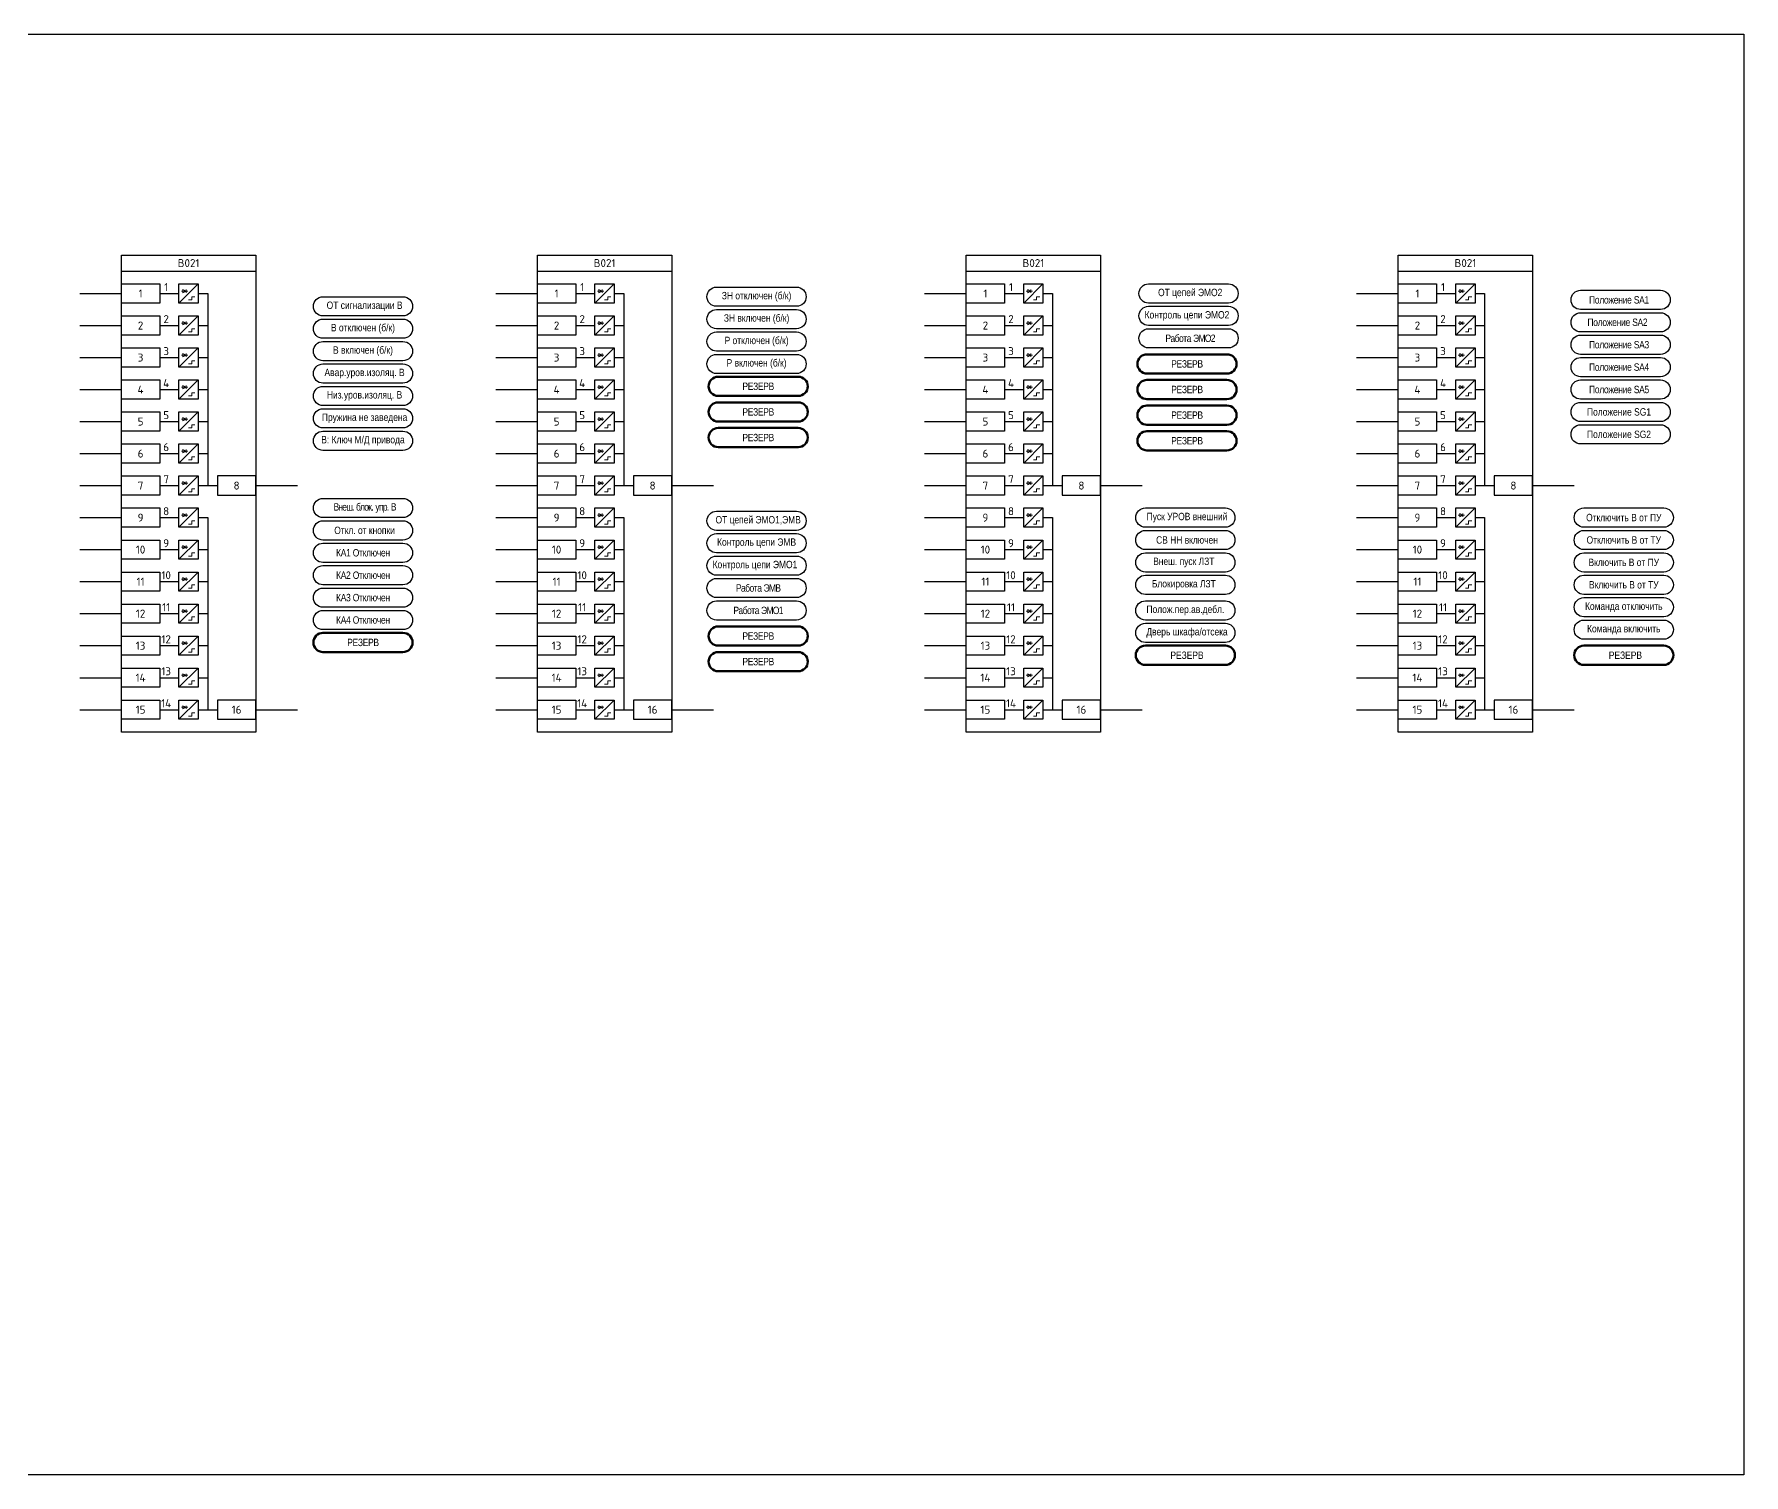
# Model space of a CAD drawing. Header units: millimetres. Extents: x 1413 to 4909, y -558 to 1412.
# Drawn here: x 3287 to 3821, y 961 to 1411 of the extents above; entities that cross this region are included whole.
import ezdxf
from ezdxf.enums import TextEntityAlignment as Align

# ---------------------------------------------------------------- set-up
doc = ezdxf.new("R2010")
doc.units = ezdxf.units.MM
doc.layers.add('_ОРЗ_0.3', color=7, linetype='Continuous', lineweight=30)
doc.layers.add('TEXT', color=7, linetype='Continuous', lineweight=25)
doc.layers.add('Основная', color=7, linetype='Continuous')
doc.styles.add('2.5_Gost_RD', font='ARIALN.TTF', dxfattribs={"height": 2.5})
doc.styles.add('2.5_ISOCPEUR', font='isocpeur.ttf', dxfattribs={"width": 0.9, "height": 2.5})
doc.styles.add('2.5_ISOCPEUR_1', font='isocpeur.ttf', dxfattribs={"height": 2.5})

# ---------------------------------------------------------------- blocks, each defined once
blk = doc.blocks.new('*U42')
at = {"layer": 'Основная', "color": 0}
for p, q in [((0, 0), (2, 0)), ((2, 0), (40, 0)), ((40, 0), (42, 0))]:
    blk.add_line(p, q, dxfattribs=at)
blk = doc.blocks.new('*U74')
at = {"lineweight": 13, "ltscale": 0.25}
blk.add_line((20.25, 1.25), (20.25, 0.25), dxfattribs=at)
for points in [[(0, 3), (12, 3), (12, -3), (0, -3)], [(18, 3), (24, 3), (24, -3), (18, -3)]]:
    blk.add_lwpolyline(points, close=True)
blk.add_lwpolyline([(20.25, 0.75), (19.25, 1.25), (19.25, 0.25), (20.25, 0.75)], dxfattribs=at)
at = {"lineweight": 13, "flags": 128}
for points in [[(19.5, 1.5, 0, 0, 0), (19.5, 2, 0.25, 0, 0), (19.5, 2.5, 0, 0, 0)], [(20, 1.5, 0, 0, 0), (20, 2, 0.25, 0, 0), (20, 2.5, 0, 0, 0)]]:
    blk.add_lwpolyline(points, format="xyseb", dxfattribs=at)
at = {"layer": 'Основная', "color": 0}
blk.add_line((12, 0), (18, 0), dxfattribs=at)
at = {"layer": 'Основная', "ltscale": 0.25}
blk.add_line((24, 3), (18, -3), dxfattribs=at)
at = {"layer": 'Основная', "color": 0, "lineweight": 13}
blk.add_line((18.75, 0.75), (20.75, 0.75), dxfattribs=at)
for p, q in [((21, -2), (22, -2)), ((22, -1), (23, -1)), ((22, -2), (22, -1))]:
    blk.add_line(p, q, dxfattribs=at).dxf.unprotected_set("ltscale", 0)
at = {"layer": 'Основная', "style": '2.5_ISOCPEUR'}
for tag, p in [('ОУ', (3, 6)), ('В', (6, 0)), ('K', (14, 2))]:
    blk.add_attdef(tag, text='', height=2.5, dxfattribs=at).set_placement(p, align=Align.MIDDLE_CENTER)
blk = doc.blocks.new('*U64')
blk.add_lwpolyline([(0, 3), (-12, 3), (-12, -3), (0, -3)], close=True)
at = {"layer": 'Основная', "style": '2.5_ISOCPEUR'}
for tag, p in [('ОУ', (-7, 10)), ('В', (-6, 0))]:
    blk.add_attdef(tag, text='', height=2.5, dxfattribs=at).set_placement(p, align=Align.MIDDLE_CENTER)

msp = doc.modelspace()

# ---------------------------------------------------------------- linework, layer by layer
at = {"ltscale": 100}
for p, q in [((3341, 1330), (3341, 1270)), ((3471, 1330), (3471, 1270)), ((3605, 1330), (3605, 1270)), ((3740, 1330), (3740, 1270)), ((3341, 1260), (3341, 1200)), ((3471, 1260), (3471, 1200)), ((3605, 1260), (3605, 1200)), ((3740, 1260), (3740, 1200))]:
    msp.add_line(p, q, dxfattribs=at)
at = {"color": 2, "ltscale": 100}
msp.add_lwpolyline([(2745, 1411), (3821, 1411), (3821, 961), (2745, 961)], close=True, dxfattribs=at)
at = {"color": 6, "ltscale": 100}
for points in [[(3500, 1326, -1), (3500, 1332), (3525, 1332, -1), (3525, 1326)], [(3377, 1323, -1), (3377, 1329), (3402, 1329, -1), (3402, 1323)], [(3500, 1319, -1), (3500, 1325), (3525, 1325, -1), (3525, 1319)], [(3377, 1316, -1), (3377, 1322), (3402, 1322, -1), (3402, 1316)], [(3377, 1309, -1), (3377, 1315), (3402, 1315, -1), (3402, 1309)], [(3500, 1312, -1), (3500, 1318), (3525, 1318, -1), (3525, 1312)], [(3500, 1305, -1), (3500, 1311), (3525, 1311, -1), (3525, 1305)], [(3377, 1302, -1), (3377, 1308), (3402, 1308, -1), (3402, 1302)], [(3377, 1295, -1), (3377, 1301), (3402, 1301, -1), (3402, 1295)], [(3377, 1288, -1), (3377, 1294), (3402, 1294, -1), (3402, 1288)], [(3377, 1281, -1), (3377, 1287), (3402, 1287, -1), (3402, 1281)], [(3377, 1260, -1), (3377, 1266), (3402, 1266, -1), (3402, 1260)], [(3377, 1253, -1), (3377, 1259), (3402, 1259, -1), (3402, 1253)], [(3377, 1246, -1), (3377, 1252), (3402, 1252, -1), (3402, 1246)], [(3377, 1239, -1), (3377, 1245), (3402, 1245, -1), (3402, 1239)], [(3377, 1232, -1), (3377, 1238), (3402, 1238, -1), (3402, 1232)], [(3377, 1225, -1), (3377, 1231), (3402, 1231, -1), (3402, 1225)]]:
    msp.add_lwpolyline(points, format="xyb", close=True, dxfattribs=at)
at = {"color": 85, "ltscale": 100, "true_color": 0x58ba48}
for points in [[(3635, 1327, -1), (3635, 1333), (3660, 1333, -1), (3660, 1327)], [(3635, 1320, -1), (3635, 1326), (3660, 1326, -1), (3660, 1320)], [(3635, 1313, -1), (3635, 1319), (3660, 1319, -1), (3660, 1313)]]:
    msp.add_lwpolyline(points, format="xyb", close=True, dxfattribs=at)
at = {"ltscale": 100}
for points in [[(3770, 1325, -1), (3770, 1331), (3795, 1331, -1), (3795, 1325)], [(3770, 1318, -1), (3770, 1324), (3795, 1324, -1), (3795, 1318)], [(3770, 1311, -1), (3770, 1317), (3795, 1317, -1), (3795, 1311)], [(3770, 1304, -1), (3770, 1310), (3795, 1310, -1), (3795, 1304)], [(3770, 1297, -1), (3770, 1303), (3795, 1303, -1), (3795, 1297)], [(3770, 1290, -1), (3770, 1296), (3795, 1296, -1), (3795, 1290)], [(3770, 1283, -1), (3770, 1289), (3795, 1289, -1), (3795, 1283)], [(3634, 1257, -1), (3634, 1263), (3659, 1263, -1), (3659, 1257)], [(3771, 1257, -1), (3771, 1263), (3796, 1263, -1), (3796, 1257)], [(3634, 1250, -1), (3634, 1256), (3659, 1256, -1), (3659, 1250)], [(3771, 1250, -1), (3771, 1256), (3796, 1256, -1), (3796, 1250)], [(3634, 1243, -1), (3634, 1249), (3659, 1249, -1), (3659, 1243)], [(3771, 1243, -1), (3771, 1249), (3796, 1249, -1), (3796, 1243)], [(3634, 1236, -1), (3634, 1242), (3659, 1242, -1), (3659, 1236)], [(3771, 1236, -1), (3771, 1242), (3796, 1242, -1), (3796, 1236)], [(3771, 1229, -1), (3771, 1235), (3796, 1235, -1), (3796, 1229)], [(3634, 1228, -1), (3634, 1234), (3659, 1234, -1), (3659, 1228)], [(3634, 1221, -1), (3634, 1227), (3659, 1227, -1), (3659, 1221)], [(3771, 1222, -1), (3771, 1228), (3796, 1228, -1), (3796, 1222)]]:
    msp.add_lwpolyline(points, format="xyb", close=True, dxfattribs=at)
for points in [[(3301, 1330), (3314, 1330)], [(3338, 1330), (3341, 1330)], [(3431, 1330), (3444, 1330)], [(3468, 1330), (3471, 1330)], [(3565, 1330), (3578, 1330)], [(3602, 1330), (3605, 1330)], [(3700, 1330), (3713, 1330)], [(3737, 1330), (3740, 1330)], [(3301, 1320), (3314, 1320)], [(3338, 1320), (3341, 1320)], [(3431, 1320), (3444, 1320)], [(3468, 1320), (3471, 1320)], [(3565, 1320), (3578, 1320)], [(3602, 1320), (3605, 1320)], [(3700, 1320), (3713, 1320)], [(3737, 1320), (3740, 1320)], [(3301, 1310), (3314, 1310)], [(3338, 1310), (3341, 1310)], [(3431, 1310), (3444, 1310)], [(3468, 1310), (3471, 1310)], [(3565, 1310), (3578, 1310)], [(3602, 1310), (3605, 1310)], [(3700, 1310), (3713, 1310)], [(3737, 1310), (3740, 1310)], [(3301, 1300), (3314, 1300)], [(3338, 1300), (3341, 1300)], [(3431, 1300), (3444, 1300)], [(3468, 1300), (3471, 1300)], [(3565, 1300), (3578, 1300)], [(3602, 1300), (3605, 1300)], [(3700, 1300), (3713, 1300)], [(3737, 1300), (3740, 1300)], [(3301, 1290), (3314, 1290)], [(3338, 1290), (3341, 1290)], [(3431, 1290), (3444, 1290)], [(3468, 1290), (3471, 1290)], [(3565, 1290), (3578, 1290)], [(3602, 1290), (3605, 1290)], [(3700, 1290), (3713, 1290)], [(3737, 1290), (3740, 1290)], [(3301, 1280), (3314, 1280)], [(3338, 1280), (3341, 1280)], [(3431, 1280), (3444, 1280)], [(3468, 1280), (3471, 1280)], [(3565, 1280), (3578, 1280)], [(3602, 1280), (3605, 1280)], [(3700, 1280), (3713, 1280)], [(3737, 1280), (3740, 1280)], [(3301, 1270), (3314, 1270)], [(3338, 1270), (3344, 1270)], [(3356, 1270), (3369, 1270)], [(3431, 1270), (3444, 1270)], [(3468, 1270), (3474, 1270)], [(3486, 1270), (3499, 1270)], [(3565, 1270), (3578, 1270)], [(3602, 1270), (3608, 1270)], [(3620, 1270), (3633, 1270)], [(3700, 1270), (3713, 1270)], [(3737, 1270), (3743, 1270)], [(3755, 1270), (3768, 1270)], [(3301, 1260), (3314, 1260)], [(3338, 1260), (3341, 1260)], [(3431, 1260), (3444, 1260)], [(3468, 1260), (3471, 1260)], [(3565, 1260), (3578, 1260)], [(3602, 1260), (3605, 1260)], [(3700, 1260), (3713, 1260)], [(3737, 1260), (3740, 1260)], [(3301, 1250), (3314, 1250)], [(3338, 1250), (3341, 1250)], [(3431, 1250), (3444, 1250)], [(3468, 1250), (3471, 1250)], [(3565, 1250), (3578, 1250)], [(3602, 1250), (3605, 1250)], [(3700, 1250), (3713, 1250)], [(3737, 1250), (3740, 1250)], [(3301, 1240), (3314, 1240)], [(3338, 1240), (3341, 1240)], [(3431, 1240), (3444, 1240)], [(3468, 1240), (3471, 1240)], [(3565, 1240), (3578, 1240)], [(3602, 1240), (3605, 1240)], [(3700, 1240), (3713, 1240)], [(3737, 1240), (3740, 1240)], [(3301, 1230), (3314, 1230)], [(3338, 1230), (3341, 1230)], [(3431, 1230), (3444, 1230)], [(3468, 1230), (3471, 1230)], [(3565, 1230), (3578, 1230)], [(3602, 1230), (3605, 1230)], [(3700, 1230), (3713, 1230)], [(3737, 1230), (3740, 1230)], [(3301, 1220), (3314, 1220)], [(3338, 1220), (3341, 1220)], [(3431, 1220), (3444, 1220)], [(3468, 1220), (3471, 1220)], [(3565, 1220), (3578, 1220)], [(3602, 1220), (3605, 1220)], [(3700, 1220), (3713, 1220)], [(3737, 1220), (3740, 1220)], [(3301, 1210), (3314, 1210)], [(3338, 1210), (3341, 1210)], [(3431, 1210), (3444, 1210)], [(3468, 1210), (3471, 1210)], [(3565, 1210), (3578, 1210)], [(3602, 1210), (3605, 1210)], [(3700, 1210), (3713, 1210)], [(3737, 1210), (3740, 1210)], [(3301, 1200), (3314, 1200)], [(3338, 1200), (3341, 1200)], [(3338, 1200), (3344, 1200)], [(3356, 1200), (3369, 1200)], [(3431, 1200), (3444, 1200)], [(3468, 1200), (3471, 1200)], [(3468, 1200), (3474, 1200)], [(3486, 1200), (3499, 1200)], [(3565, 1200), (3578, 1200)], [(3602, 1200), (3605, 1200)], [(3602, 1200), (3608, 1200)], [(3620, 1200), (3633, 1200)], [(3700, 1200), (3713, 1200)], [(3737, 1200), (3740, 1200)], [(3737, 1200), (3743, 1200)], [(3755, 1200), (3768, 1200)]]:
    msp.add_lwpolyline(points, dxfattribs=at)
at = {"color": 85, "lineweight": 50, "ltscale": 100, "true_color": 0x58ba48}
for points in [[(3634.5, 1305, -1), (3634.5, 1311), (3659.5, 1311, -1), (3659.5, 1305)], [(3634.5, 1297, -1), (3634.5, 1303), (3659.5, 1303, -1), (3659.5, 1297)], [(3634.5, 1289, -1), (3634.5, 1295), (3659.5, 1295, -1), (3659.5, 1289)], [(3634.5, 1281, -1), (3634.5, 1287), (3659.5, 1287, -1), (3659.5, 1281)]]:
    msp.add_lwpolyline(points, format="xyb", close=True, dxfattribs=at)
at = {"color": 6, "lineweight": 50, "ltscale": 100}
for points in [[(3500.5, 1298, -1), (3500.5, 1304), (3525.5, 1304, -1), (3525.5, 1298)], [(3500.5, 1290, -1), (3500.5, 1296), (3525.5, 1296, -1), (3525.5, 1290)], [(3500.5, 1282, -1), (3500.5, 1288), (3525.5, 1288, -1), (3525.5, 1282)], [(3377, 1218, -1), (3377, 1224), (3402, 1224, -1), (3402, 1218)]]:
    msp.add_lwpolyline(points, format="xyb", close=True, dxfattribs=at)
at = {"color": 30, "ltscale": 100, "true_color": 0xf26722}
for points in [[(3500, 1256, -1), (3500, 1262), (3525, 1262, -1), (3525, 1256)], [(3500, 1249, -1), (3500, 1255), (3525, 1255, -1), (3525, 1249)], [(3500, 1242, -1), (3500, 1248), (3525, 1248, -1), (3525, 1242)], [(3500, 1235, -1), (3500, 1241), (3525, 1241, -1), (3525, 1235)], [(3500, 1228, -1), (3500, 1234), (3525, 1234, -1), (3525, 1228)]]:
    msp.add_lwpolyline(points, format="xyb", close=True, dxfattribs=at)
at = {"color": 30, "lineweight": 50, "ltscale": 100, "true_color": 0xf26722}
for points in [[(3500.5, 1220, -1), (3500.5, 1226), (3525.5, 1226, -1), (3525.5, 1220)], [(3500.5, 1212, -1), (3500.5, 1218), (3525.5, 1218, -1), (3525.5, 1212)]]:
    msp.add_lwpolyline(points, format="xyb", close=True, dxfattribs=at)
at = {"lineweight": 50, "ltscale": 100}
for points in [[(3634, 1214, -1), (3634, 1220), (3659, 1220, -1), (3659, 1214)], [(3771, 1214, -1), (3771, 1220), (3796, 1220, -1), (3796, 1214)]]:
    msp.add_lwpolyline(points, format="xyb", close=True, dxfattribs=at)
at = {"layer": '_ОРЗ_0.3', "ltscale": 100}
for points in [[(3314, 1342), (3356, 1342), (3356, 1193), (3314, 1193)], [(3444, 1342), (3486, 1342), (3486, 1193), (3444, 1193)], [(3578, 1342), (3620, 1342), (3620, 1193), (3578, 1193)], [(3713, 1342), (3755, 1342), (3755, 1193), (3713, 1193)]]:
    msp.add_lwpolyline(points, close=True, dxfattribs=at)

# ---------------------------------------------------------------- block references
at = {"ltscale": 0.25}
for p in [(3314, 1337), (3444, 1337), (3578, 1337), (3713, 1337)]:
    msp.add_blockref('*U42', p, dxfattribs=at)
at = {"layer": '_ОРЗ_0.3', "ltscale": 0.25}
ref = msp.add_blockref('*U74', (3314, 1330), dxfattribs=at)
ref.add_attrib('В', '1', dxfattribs={"layer": 'Основная', "height": 2.5, "style": '2.5_ISOCPEUR'}).set_placement((3320, 1330), align=Align.MIDDLE_CENTER)
ref.add_attrib('K', '1', dxfattribs={"layer": 'Основная', "height": 2.5, "style": '2.5_ISOCPEUR'}).set_placement((3328, 1332), align=Align.MIDDLE_CENTER)
ref = msp.add_blockref('*U74', (3444, 1330), dxfattribs=at)
ref.add_attrib('В', '1', dxfattribs={"layer": 'Основная', "height": 2.5, "style": '2.5_ISOCPEUR'}).set_placement((3450, 1330), align=Align.MIDDLE_CENTER)
ref.add_attrib('K', '1', dxfattribs={"layer": 'Основная', "height": 2.5, "style": '2.5_ISOCPEUR'}).set_placement((3458, 1332), align=Align.MIDDLE_CENTER)
ref = msp.add_blockref('*U74', (3578, 1330), dxfattribs=at)
ref.add_attrib('В', '1', dxfattribs={"layer": 'Основная', "height": 2.5, "style": '2.5_ISOCPEUR'}).set_placement((3584, 1330), align=Align.MIDDLE_CENTER)
ref.add_attrib('K', '1', dxfattribs={"layer": 'Основная', "height": 2.5, "style": '2.5_ISOCPEUR'}).set_placement((3592, 1332), align=Align.MIDDLE_CENTER)
ref = msp.add_blockref('*U74', (3713, 1330), dxfattribs=at)
ref.add_attrib('В', '1', dxfattribs={"layer": 'Основная', "height": 2.5, "style": '2.5_ISOCPEUR'}).set_placement((3719, 1330), align=Align.MIDDLE_CENTER)
ref.add_attrib('K', '1', dxfattribs={"layer": 'Основная', "height": 2.5, "style": '2.5_ISOCPEUR'}).set_placement((3727, 1332), align=Align.MIDDLE_CENTER)
ref = msp.add_blockref('*U74', (3314, 1320), dxfattribs=at)
ref.add_attrib('В', '2', dxfattribs={"layer": 'Основная', "height": 2.5, "style": '2.5_ISOCPEUR'}).set_placement((3320, 1320), align=Align.MIDDLE_CENTER)
ref.add_attrib('K', '2', dxfattribs={"layer": 'Основная', "height": 2.5, "style": '2.5_ISOCPEUR'}).set_placement((3328, 1322), align=Align.MIDDLE_CENTER)
ref = msp.add_blockref('*U74', (3444, 1320), dxfattribs=at)
ref.add_attrib('В', '2', dxfattribs={"layer": 'Основная', "height": 2.5, "style": '2.5_ISOCPEUR'}).set_placement((3450, 1320), align=Align.MIDDLE_CENTER)
ref.add_attrib('K', '2', dxfattribs={"layer": 'Основная', "height": 2.5, "style": '2.5_ISOCPEUR'}).set_placement((3458, 1322), align=Align.MIDDLE_CENTER)
ref = msp.add_blockref('*U74', (3578, 1320), dxfattribs=at)
ref.add_attrib('В', '2', dxfattribs={"layer": 'Основная', "height": 2.5, "style": '2.5_ISOCPEUR'}).set_placement((3584, 1320), align=Align.MIDDLE_CENTER)
ref.add_attrib('K', '2', dxfattribs={"layer": 'Основная', "height": 2.5, "style": '2.5_ISOCPEUR'}).set_placement((3592, 1322), align=Align.MIDDLE_CENTER)
ref = msp.add_blockref('*U74', (3713, 1320), dxfattribs=at)
ref.add_attrib('В', '2', dxfattribs={"layer": 'Основная', "height": 2.5, "style": '2.5_ISOCPEUR'}).set_placement((3719, 1320), align=Align.MIDDLE_CENTER)
ref.add_attrib('K', '2', dxfattribs={"layer": 'Основная', "height": 2.5, "style": '2.5_ISOCPEUR'}).set_placement((3727, 1322), align=Align.MIDDLE_CENTER)
ref = msp.add_blockref('*U74', (3314, 1310), dxfattribs=at)
ref.add_attrib('В', '3', dxfattribs={"layer": 'Основная', "height": 2.5, "style": '2.5_ISOCPEUR'}).set_placement((3320, 1310), align=Align.MIDDLE_CENTER)
ref.add_attrib('K', '3', dxfattribs={"layer": 'Основная', "height": 2.5, "style": '2.5_ISOCPEUR'}).set_placement((3328, 1312), align=Align.MIDDLE_CENTER)
ref = msp.add_blockref('*U74', (3444, 1310), dxfattribs=at)
ref.add_attrib('В', '3', dxfattribs={"layer": 'Основная', "height": 2.5, "style": '2.5_ISOCPEUR'}).set_placement((3450, 1310), align=Align.MIDDLE_CENTER)
ref.add_attrib('K', '3', dxfattribs={"layer": 'Основная', "height": 2.5, "style": '2.5_ISOCPEUR'}).set_placement((3458, 1312), align=Align.MIDDLE_CENTER)
ref = msp.add_blockref('*U74', (3578, 1310), dxfattribs=at)
ref.add_attrib('В', '3', dxfattribs={"layer": 'Основная', "height": 2.5, "style": '2.5_ISOCPEUR'}).set_placement((3584, 1310), align=Align.MIDDLE_CENTER)
ref.add_attrib('K', '3', dxfattribs={"layer": 'Основная', "height": 2.5, "style": '2.5_ISOCPEUR'}).set_placement((3592, 1312), align=Align.MIDDLE_CENTER)
ref = msp.add_blockref('*U74', (3713, 1310), dxfattribs=at)
ref.add_attrib('В', '3', dxfattribs={"layer": 'Основная', "height": 2.5, "style": '2.5_ISOCPEUR'}).set_placement((3719, 1310), align=Align.MIDDLE_CENTER)
ref.add_attrib('K', '3', dxfattribs={"layer": 'Основная', "height": 2.5, "style": '2.5_ISOCPEUR'}).set_placement((3727, 1312), align=Align.MIDDLE_CENTER)
ref = msp.add_blockref('*U74', (3314, 1300), dxfattribs=at)
ref.add_attrib('В', '4', dxfattribs={"layer": 'Основная', "height": 2.5, "style": '2.5_ISOCPEUR'}).set_placement((3320, 1300), align=Align.MIDDLE_CENTER)
ref.add_attrib('K', '4', dxfattribs={"layer": 'Основная', "height": 2.5, "style": '2.5_ISOCPEUR'}).set_placement((3328, 1302), align=Align.MIDDLE_CENTER)
ref = msp.add_blockref('*U74', (3444, 1300), dxfattribs=at)
ref.add_attrib('В', '4', dxfattribs={"layer": 'Основная', "height": 2.5, "style": '2.5_ISOCPEUR'}).set_placement((3450, 1300), align=Align.MIDDLE_CENTER)
ref.add_attrib('K', '4', dxfattribs={"layer": 'Основная', "height": 2.5, "style": '2.5_ISOCPEUR'}).set_placement((3458, 1302), align=Align.MIDDLE_CENTER)
ref = msp.add_blockref('*U74', (3578, 1300), dxfattribs=at)
ref.add_attrib('В', '4', dxfattribs={"layer": 'Основная', "height": 2.5, "style": '2.5_ISOCPEUR'}).set_placement((3584, 1300), align=Align.MIDDLE_CENTER)
ref.add_attrib('K', '4', dxfattribs={"layer": 'Основная', "height": 2.5, "style": '2.5_ISOCPEUR'}).set_placement((3592, 1302), align=Align.MIDDLE_CENTER)
ref = msp.add_blockref('*U74', (3713, 1300), dxfattribs=at)
ref.add_attrib('В', '4', dxfattribs={"layer": 'Основная', "height": 2.5, "style": '2.5_ISOCPEUR'}).set_placement((3719, 1300), align=Align.MIDDLE_CENTER)
ref.add_attrib('K', '4', dxfattribs={"layer": 'Основная', "height": 2.5, "style": '2.5_ISOCPEUR'}).set_placement((3727, 1302), align=Align.MIDDLE_CENTER)
ref = msp.add_blockref('*U74', (3314, 1290), dxfattribs=at)
ref.add_attrib('В', '5', dxfattribs={"layer": 'Основная', "height": 2.5, "style": '2.5_ISOCPEUR'}).set_placement((3320, 1290), align=Align.MIDDLE_CENTER)
ref.add_attrib('K', '5', dxfattribs={"layer": 'Основная', "height": 2.5, "style": '2.5_ISOCPEUR'}).set_placement((3328, 1292), align=Align.MIDDLE_CENTER)
ref = msp.add_blockref('*U74', (3444, 1290), dxfattribs=at)
ref.add_attrib('В', '5', dxfattribs={"layer": 'Основная', "height": 2.5, "style": '2.5_ISOCPEUR'}).set_placement((3450, 1290), align=Align.MIDDLE_CENTER)
ref.add_attrib('K', '5', dxfattribs={"layer": 'Основная', "height": 2.5, "style": '2.5_ISOCPEUR'}).set_placement((3458, 1292), align=Align.MIDDLE_CENTER)
ref = msp.add_blockref('*U74', (3578, 1290), dxfattribs=at)
ref.add_attrib('В', '5', dxfattribs={"layer": 'Основная', "height": 2.5, "style": '2.5_ISOCPEUR'}).set_placement((3584, 1290), align=Align.MIDDLE_CENTER)
ref.add_attrib('K', '5', dxfattribs={"layer": 'Основная', "height": 2.5, "style": '2.5_ISOCPEUR'}).set_placement((3592, 1292), align=Align.MIDDLE_CENTER)
ref = msp.add_blockref('*U74', (3713, 1290), dxfattribs=at)
ref.add_attrib('В', '5', dxfattribs={"layer": 'Основная', "height": 2.5, "style": '2.5_ISOCPEUR'}).set_placement((3719, 1290), align=Align.MIDDLE_CENTER)
ref.add_attrib('K', '5', dxfattribs={"layer": 'Основная', "height": 2.5, "style": '2.5_ISOCPEUR'}).set_placement((3727, 1292), align=Align.MIDDLE_CENTER)
ref = msp.add_blockref('*U74', (3314, 1280), dxfattribs=at)
ref.add_attrib('В', '6', dxfattribs={"layer": 'Основная', "height": 2.5, "style": '2.5_ISOCPEUR'}).set_placement((3320, 1280), align=Align.MIDDLE_CENTER)
ref.add_attrib('K', '6', dxfattribs={"layer": 'Основная', "height": 2.5, "style": '2.5_ISOCPEUR'}).set_placement((3328, 1282), align=Align.MIDDLE_CENTER)
ref = msp.add_blockref('*U74', (3444, 1280), dxfattribs=at)
ref.add_attrib('В', '6', dxfattribs={"layer": 'Основная', "height": 2.5, "style": '2.5_ISOCPEUR'}).set_placement((3450, 1280), align=Align.MIDDLE_CENTER)
ref.add_attrib('K', '6', dxfattribs={"layer": 'Основная', "height": 2.5, "style": '2.5_ISOCPEUR'}).set_placement((3458, 1282), align=Align.MIDDLE_CENTER)
ref = msp.add_blockref('*U74', (3578, 1280), dxfattribs=at)
ref.add_attrib('В', '6', dxfattribs={"layer": 'Основная', "height": 2.5, "style": '2.5_ISOCPEUR'}).set_placement((3584, 1280), align=Align.MIDDLE_CENTER)
ref.add_attrib('K', '6', dxfattribs={"layer": 'Основная', "height": 2.5, "style": '2.5_ISOCPEUR'}).set_placement((3592, 1282), align=Align.MIDDLE_CENTER)
ref = msp.add_blockref('*U74', (3713, 1280), dxfattribs=at)
ref.add_attrib('В', '6', dxfattribs={"layer": 'Основная', "height": 2.5, "style": '2.5_ISOCPEUR'}).set_placement((3719, 1280), align=Align.MIDDLE_CENTER)
ref.add_attrib('K', '6', dxfattribs={"layer": 'Основная', "height": 2.5, "style": '2.5_ISOCPEUR'}).set_placement((3727, 1282), align=Align.MIDDLE_CENTER)
ref = msp.add_blockref('*U74', (3314, 1270), dxfattribs=at)
ref.add_attrib('В', '7', dxfattribs={"layer": 'Основная', "height": 2.5, "style": '2.5_ISOCPEUR'}).set_placement((3320, 1270), align=Align.MIDDLE_CENTER)
ref.add_attrib('K', '7', dxfattribs={"layer": 'Основная', "height": 2.5, "style": '2.5_ISOCPEUR'}).set_placement((3328, 1272), align=Align.MIDDLE_CENTER)
ref = msp.add_blockref('*U64', (3356, 1270), dxfattribs=at)
ref.add_attrib('В', '8', dxfattribs={"layer": 'Основная', "height": 2.5, "style": '2.5_ISOCPEUR'}).set_placement((3350, 1270), align=Align.MIDDLE_CENTER)
ref = msp.add_blockref('*U74', (3444, 1270), dxfattribs=at)
ref.add_attrib('В', '7', dxfattribs={"layer": 'Основная', "height": 2.5, "style": '2.5_ISOCPEUR'}).set_placement((3450, 1270), align=Align.MIDDLE_CENTER)
ref.add_attrib('K', '7', dxfattribs={"layer": 'Основная', "height": 2.5, "style": '2.5_ISOCPEUR'}).set_placement((3458, 1272), align=Align.MIDDLE_CENTER)
ref = msp.add_blockref('*U64', (3486, 1270), dxfattribs=at)
ref.add_attrib('В', '8', dxfattribs={"layer": 'Основная', "height": 2.5, "style": '2.5_ISOCPEUR'}).set_placement((3480, 1270), align=Align.MIDDLE_CENTER)
ref = msp.add_blockref('*U74', (3578, 1270), dxfattribs=at)
ref.add_attrib('В', '7', dxfattribs={"layer": 'Основная', "height": 2.5, "style": '2.5_ISOCPEUR'}).set_placement((3584, 1270), align=Align.MIDDLE_CENTER)
ref.add_attrib('K', '7', dxfattribs={"layer": 'Основная', "height": 2.5, "style": '2.5_ISOCPEUR'}).set_placement((3592, 1272), align=Align.MIDDLE_CENTER)
ref = msp.add_blockref('*U64', (3620, 1270), dxfattribs=at)
ref.add_attrib('В', '8', dxfattribs={"layer": 'Основная', "height": 2.5, "style": '2.5_ISOCPEUR'}).set_placement((3614, 1270), align=Align.MIDDLE_CENTER)
ref = msp.add_blockref('*U74', (3713, 1270), dxfattribs=at)
ref.add_attrib('В', '7', dxfattribs={"layer": 'Основная', "height": 2.5, "style": '2.5_ISOCPEUR'}).set_placement((3719, 1270), align=Align.MIDDLE_CENTER)
ref.add_attrib('K', '7', dxfattribs={"layer": 'Основная', "height": 2.5, "style": '2.5_ISOCPEUR'}).set_placement((3727, 1272), align=Align.MIDDLE_CENTER)
ref = msp.add_blockref('*U64', (3755, 1270), dxfattribs=at)
ref.add_attrib('В', '8', dxfattribs={"layer": 'Основная', "height": 2.5, "style": '2.5_ISOCPEUR'}).set_placement((3749, 1270), align=Align.MIDDLE_CENTER)
ref = msp.add_blockref('*U74', (3314, 1260), dxfattribs=at)
ref.add_attrib('В', '9', dxfattribs={"layer": 'Основная', "height": 2.5, "style": '2.5_ISOCPEUR'}).set_placement((3320, 1260), align=Align.MIDDLE_CENTER)
ref.add_attrib('K', '8', dxfattribs={"layer": 'Основная', "height": 2.5, "style": '2.5_ISOCPEUR'}).set_placement((3328, 1262), align=Align.MIDDLE_CENTER)
ref = msp.add_blockref('*U74', (3444, 1260), dxfattribs=at)
ref.add_attrib('В', '9', dxfattribs={"layer": 'Основная', "height": 2.5, "style": '2.5_ISOCPEUR'}).set_placement((3450, 1260), align=Align.MIDDLE_CENTER)
ref.add_attrib('K', '8', dxfattribs={"layer": 'Основная', "height": 2.5, "style": '2.5_ISOCPEUR'}).set_placement((3458, 1262), align=Align.MIDDLE_CENTER)
ref = msp.add_blockref('*U74', (3578, 1260), dxfattribs=at)
ref.add_attrib('В', '9', dxfattribs={"layer": 'Основная', "height": 2.5, "style": '2.5_ISOCPEUR'}).set_placement((3584, 1260), align=Align.MIDDLE_CENTER)
ref.add_attrib('K', '8', dxfattribs={"layer": 'Основная', "height": 2.5, "style": '2.5_ISOCPEUR'}).set_placement((3592, 1262), align=Align.MIDDLE_CENTER)
ref = msp.add_blockref('*U74', (3713, 1260), dxfattribs=at)
ref.add_attrib('В', '9', dxfattribs={"layer": 'Основная', "height": 2.5, "style": '2.5_ISOCPEUR'}).set_placement((3719, 1260), align=Align.MIDDLE_CENTER)
ref.add_attrib('K', '8', dxfattribs={"layer": 'Основная', "height": 2.5, "style": '2.5_ISOCPEUR'}).set_placement((3727, 1262), align=Align.MIDDLE_CENTER)
ref = msp.add_blockref('*U74', (3314, 1250), dxfattribs=at)
ref.add_attrib('В', '10', dxfattribs={"layer": 'Основная', "height": 2.5, "style": '2.5_ISOCPEUR'}).set_placement((3320, 1250), align=Align.MIDDLE_CENTER)
ref.add_attrib('K', '9', dxfattribs={"layer": 'Основная', "height": 2.5, "style": '2.5_ISOCPEUR'}).set_placement((3328, 1252), align=Align.MIDDLE_CENTER)
ref = msp.add_blockref('*U74', (3444, 1250), dxfattribs=at)
ref.add_attrib('В', '10', dxfattribs={"layer": 'Основная', "height": 2.5, "style": '2.5_ISOCPEUR'}).set_placement((3450, 1250), align=Align.MIDDLE_CENTER)
ref.add_attrib('K', '9', dxfattribs={"layer": 'Основная', "height": 2.5, "style": '2.5_ISOCPEUR'}).set_placement((3458, 1252), align=Align.MIDDLE_CENTER)
ref = msp.add_blockref('*U74', (3578, 1250), dxfattribs=at)
ref.add_attrib('В', '10', dxfattribs={"layer": 'Основная', "height": 2.5, "style": '2.5_ISOCPEUR'}).set_placement((3584, 1250), align=Align.MIDDLE_CENTER)
ref.add_attrib('K', '9', dxfattribs={"layer": 'Основная', "height": 2.5, "style": '2.5_ISOCPEUR'}).set_placement((3592, 1252), align=Align.MIDDLE_CENTER)
ref = msp.add_blockref('*U74', (3713, 1250), dxfattribs=at)
ref.add_attrib('В', '10', dxfattribs={"layer": 'Основная', "height": 2.5, "style": '2.5_ISOCPEUR'}).set_placement((3719, 1250), align=Align.MIDDLE_CENTER)
ref.add_attrib('K', '9', dxfattribs={"layer": 'Основная', "height": 2.5, "style": '2.5_ISOCPEUR'}).set_placement((3727, 1252), align=Align.MIDDLE_CENTER)
ref = msp.add_blockref('*U74', (3314, 1240), dxfattribs=at)
ref.add_attrib('В', '11', dxfattribs={"layer": 'Основная', "height": 2.5, "style": '2.5_ISOCPEUR'}).set_placement((3320, 1240), align=Align.MIDDLE_CENTER)
ref.add_attrib('K', '10', dxfattribs={"layer": 'Основная', "height": 2.5, "style": '2.5_ISOCPEUR'}).set_placement((3328, 1242), align=Align.MIDDLE_CENTER)
ref = msp.add_blockref('*U74', (3444, 1240), dxfattribs=at)
ref.add_attrib('В', '11', dxfattribs={"layer": 'Основная', "height": 2.5, "style": '2.5_ISOCPEUR'}).set_placement((3450, 1240), align=Align.MIDDLE_CENTER)
ref.add_attrib('K', '10', dxfattribs={"layer": 'Основная', "height": 2.5, "style": '2.5_ISOCPEUR'}).set_placement((3458, 1242), align=Align.MIDDLE_CENTER)
ref = msp.add_blockref('*U74', (3578, 1240), dxfattribs=at)
ref.add_attrib('В', '11', dxfattribs={"layer": 'Основная', "height": 2.5, "style": '2.5_ISOCPEUR'}).set_placement((3584, 1240), align=Align.MIDDLE_CENTER)
ref.add_attrib('K', '10', dxfattribs={"layer": 'Основная', "height": 2.5, "style": '2.5_ISOCPEUR'}).set_placement((3592, 1242), align=Align.MIDDLE_CENTER)
ref = msp.add_blockref('*U74', (3713, 1240), dxfattribs=at)
ref.add_attrib('В', '11', dxfattribs={"layer": 'Основная', "height": 2.5, "style": '2.5_ISOCPEUR'}).set_placement((3719, 1240), align=Align.MIDDLE_CENTER)
ref.add_attrib('K', '10', dxfattribs={"layer": 'Основная', "height": 2.5, "style": '2.5_ISOCPEUR'}).set_placement((3727, 1242), align=Align.MIDDLE_CENTER)
ref = msp.add_blockref('*U74', (3314, 1230), dxfattribs=at)
ref.add_attrib('В', '12', dxfattribs={"layer": 'Основная', "height": 2.5, "style": '2.5_ISOCPEUR'}).set_placement((3320, 1230), align=Align.MIDDLE_CENTER)
ref.add_attrib('K', '11', dxfattribs={"layer": 'Основная', "height": 2.5, "style": '2.5_ISOCPEUR'}).set_placement((3328, 1232), align=Align.MIDDLE_CENTER)
ref = msp.add_blockref('*U74', (3444, 1230), dxfattribs=at)
ref.add_attrib('В', '12', dxfattribs={"layer": 'Основная', "height": 2.5, "style": '2.5_ISOCPEUR'}).set_placement((3450, 1230), align=Align.MIDDLE_CENTER)
ref.add_attrib('K', '11', dxfattribs={"layer": 'Основная', "height": 2.5, "style": '2.5_ISOCPEUR'}).set_placement((3458, 1232), align=Align.MIDDLE_CENTER)
ref = msp.add_blockref('*U74', (3578, 1230), dxfattribs=at)
ref.add_attrib('В', '12', dxfattribs={"layer": 'Основная', "height": 2.5, "style": '2.5_ISOCPEUR'}).set_placement((3584, 1230), align=Align.MIDDLE_CENTER)
ref.add_attrib('K', '11', dxfattribs={"layer": 'Основная', "height": 2.5, "style": '2.5_ISOCPEUR'}).set_placement((3592, 1232), align=Align.MIDDLE_CENTER)
ref = msp.add_blockref('*U74', (3713, 1230), dxfattribs=at)
ref.add_attrib('В', '12', dxfattribs={"layer": 'Основная', "height": 2.5, "style": '2.5_ISOCPEUR'}).set_placement((3719, 1230), align=Align.MIDDLE_CENTER)
ref.add_attrib('K', '11', dxfattribs={"layer": 'Основная', "height": 2.5, "style": '2.5_ISOCPEUR'}).set_placement((3727, 1232), align=Align.MIDDLE_CENTER)
ref = msp.add_blockref('*U74', (3314, 1220), dxfattribs=at)
ref.add_attrib('В', '13', dxfattribs={"layer": 'Основная', "height": 2.5, "style": '2.5_ISOCPEUR'}).set_placement((3320, 1220), align=Align.MIDDLE_CENTER)
ref.add_attrib('K', '12', dxfattribs={"layer": 'Основная', "height": 2.5, "style": '2.5_ISOCPEUR'}).set_placement((3328, 1222), align=Align.MIDDLE_CENTER)
ref = msp.add_blockref('*U74', (3444, 1220), dxfattribs=at)
ref.add_attrib('В', '13', dxfattribs={"layer": 'Основная', "height": 2.5, "style": '2.5_ISOCPEUR'}).set_placement((3450, 1220), align=Align.MIDDLE_CENTER)
ref.add_attrib('K', '12', dxfattribs={"layer": 'Основная', "height": 2.5, "style": '2.5_ISOCPEUR'}).set_placement((3458, 1222), align=Align.MIDDLE_CENTER)
ref = msp.add_blockref('*U74', (3578, 1220), dxfattribs=at)
ref.add_attrib('В', '13', dxfattribs={"layer": 'Основная', "height": 2.5, "style": '2.5_ISOCPEUR'}).set_placement((3584, 1220), align=Align.MIDDLE_CENTER)
ref.add_attrib('K', '12', dxfattribs={"layer": 'Основная', "height": 2.5, "style": '2.5_ISOCPEUR'}).set_placement((3592, 1222), align=Align.MIDDLE_CENTER)
ref = msp.add_blockref('*U74', (3713, 1220), dxfattribs=at)
ref.add_attrib('В', '13', dxfattribs={"layer": 'Основная', "height": 2.5, "style": '2.5_ISOCPEUR'}).set_placement((3719, 1220), align=Align.MIDDLE_CENTER)
ref.add_attrib('K', '12', dxfattribs={"layer": 'Основная', "height": 2.5, "style": '2.5_ISOCPEUR'}).set_placement((3727, 1222), align=Align.MIDDLE_CENTER)
ref = msp.add_blockref('*U74', (3314, 1210), dxfattribs=at)
ref.add_attrib('В', '14', dxfattribs={"layer": 'Основная', "height": 2.5, "style": '2.5_ISOCPEUR'}).set_placement((3320, 1210), align=Align.MIDDLE_CENTER)
ref.add_attrib('K', '13', dxfattribs={"layer": 'Основная', "height": 2.5, "style": '2.5_ISOCPEUR'}).set_placement((3328, 1212), align=Align.MIDDLE_CENTER)
ref = msp.add_blockref('*U74', (3444, 1210), dxfattribs=at)
ref.add_attrib('В', '14', dxfattribs={"layer": 'Основная', "height": 2.5, "style": '2.5_ISOCPEUR'}).set_placement((3450, 1210), align=Align.MIDDLE_CENTER)
ref.add_attrib('K', '13', dxfattribs={"layer": 'Основная', "height": 2.5, "style": '2.5_ISOCPEUR'}).set_placement((3458, 1212), align=Align.MIDDLE_CENTER)
ref = msp.add_blockref('*U74', (3578, 1210), dxfattribs=at)
ref.add_attrib('В', '14', dxfattribs={"layer": 'Основная', "height": 2.5, "style": '2.5_ISOCPEUR'}).set_placement((3584, 1210), align=Align.MIDDLE_CENTER)
ref.add_attrib('K', '13', dxfattribs={"layer": 'Основная', "height": 2.5, "style": '2.5_ISOCPEUR'}).set_placement((3592, 1212), align=Align.MIDDLE_CENTER)
ref = msp.add_blockref('*U74', (3713, 1210), dxfattribs=at)
ref.add_attrib('В', '14', dxfattribs={"layer": 'Основная', "height": 2.5, "style": '2.5_ISOCPEUR'}).set_placement((3719, 1210), align=Align.MIDDLE_CENTER)
ref.add_attrib('K', '13', dxfattribs={"layer": 'Основная', "height": 2.5, "style": '2.5_ISOCPEUR'}).set_placement((3727, 1212), align=Align.MIDDLE_CENTER)
ref = msp.add_blockref('*U74', (3314, 1200), dxfattribs=at)
ref.add_attrib('В', '15', dxfattribs={"layer": 'Основная', "height": 2.5, "style": '2.5_ISOCPEUR'}).set_placement((3320, 1200), align=Align.MIDDLE_CENTER)
ref.add_attrib('K', '14', dxfattribs={"layer": 'Основная', "height": 2.5, "style": '2.5_ISOCPEUR'}).set_placement((3328, 1202), align=Align.MIDDLE_CENTER)
ref = msp.add_blockref('*U64', (3356, 1200), dxfattribs=at)
ref.add_attrib('В', '16', dxfattribs={"layer": 'Основная', "height": 2.5, "style": '2.5_ISOCPEUR'}).set_placement((3350, 1200), align=Align.MIDDLE_CENTER)
ref = msp.add_blockref('*U74', (3444, 1200), dxfattribs=at)
ref.add_attrib('В', '15', dxfattribs={"layer": 'Основная', "height": 2.5, "style": '2.5_ISOCPEUR'}).set_placement((3450, 1200), align=Align.MIDDLE_CENTER)
ref.add_attrib('K', '14', dxfattribs={"layer": 'Основная', "height": 2.5, "style": '2.5_ISOCPEUR'}).set_placement((3458, 1202), align=Align.MIDDLE_CENTER)
ref = msp.add_blockref('*U64', (3486, 1200), dxfattribs=at)
ref.add_attrib('В', '16', dxfattribs={"layer": 'Основная', "height": 2.5, "style": '2.5_ISOCPEUR'}).set_placement((3480, 1200), align=Align.MIDDLE_CENTER)
ref = msp.add_blockref('*U74', (3578, 1200), dxfattribs=at)
ref.add_attrib('В', '15', dxfattribs={"layer": 'Основная', "height": 2.5, "style": '2.5_ISOCPEUR'}).set_placement((3584, 1200), align=Align.MIDDLE_CENTER)
ref.add_attrib('K', '14', dxfattribs={"layer": 'Основная', "height": 2.5, "style": '2.5_ISOCPEUR'}).set_placement((3592, 1202), align=Align.MIDDLE_CENTER)
ref = msp.add_blockref('*U64', (3620, 1200), dxfattribs=at)
ref.add_attrib('В', '16', dxfattribs={"layer": 'Основная', "height": 2.5, "style": '2.5_ISOCPEUR'}).set_placement((3614, 1200), align=Align.MIDDLE_CENTER)
ref = msp.add_blockref('*U74', (3713, 1200), dxfattribs=at)
ref.add_attrib('В', '15', dxfattribs={"layer": 'Основная', "height": 2.5, "style": '2.5_ISOCPEUR'}).set_placement((3719, 1200), align=Align.MIDDLE_CENTER)
ref.add_attrib('K', '14', dxfattribs={"layer": 'Основная', "height": 2.5, "style": '2.5_ISOCPEUR'}).set_placement((3727, 1202), align=Align.MIDDLE_CENTER)
ref = msp.add_blockref('*U64', (3755, 1200), dxfattribs=at)
ref.add_attrib('В', '16', dxfattribs={"layer": 'Основная', "height": 2.5, "style": '2.5_ISOCPEUR'}).set_placement((3749, 1200), align=Align.MIDDLE_CENTER)

# ---------------------------------------------------------------- texts
at = {"ltscale": 0.25, "char_height": 2.5, "width": 42, "attachment_point": 5, "style": '2.5_ISOCPEUR_1'}
for insert in [(3335, 1339.5), (3465, 1339.5), (3599, 1339.5), (3734, 1339.5)]:
    msp.add_mtext('B021', dxfattribs=dict(at, insert=insert))
at = {"ltscale": 100, "char_height": 2.3, "width": 31, "attachment_point": 5, "style": '2.5_Gost_RD'}
for s, insert in [('ЗН отключен (б/к)', (3512.5, 1329)), ('ЗН включен (б/к)', (3512.5, 1322)), ('Р отключен (б/к)', (3512.5, 1315)), ('Р включен (б/к)', (3512.5, 1308)), ('Пуск УРОВ внешний', (3647, 1260)), ('СВ НН включен', (3647, 1253)), ('Полож.пер.ав.дебл.', (3646.5, 1231)), ('Команда отключить', (3783.5, 1232)), ('Команда включить', (3783.5, 1225))]:
    msp.add_mtext(s, dxfattribs=dict(at, insert=insert))
at = {"color": 6, "ltscale": 100, "insert": (3390, 1326), "char_height": 2.3, "width": 31, "attachment_point": 5, "style": '2.5_Gost_RD'}
msp.add_mtext('ОТ сигнализации В', dxfattribs=at)
at = {"layer": 'TEXT', "ltscale": 100, "char_height": 2.3, "attachment_point": 5, "style": '2.5_Gost_RD'}
for s, insert, width in [('ОТ цепей ЭМО2', (3648, 1330), 31), ('{\\T0.95;Положение SA1}', (3782, 1328), 31), ('В отключен (б/к)', (3389.5, 1319), 31), ('Контроль цепи ЭМО2', (3647, 1323), 28), ('{\\T0.95;Положение SA2}', (3781.5, 1321), 31), ('{\\T0.9;Работа ЭМО2}', (3648, 1316), 31), ('{\\T0.95;Положение SA3}', (3782, 1314), 31), ('В включен (б/к)', (3389.5, 1312), 31), ('{\\T0.95;РЕЗЕРВ}', (3647, 1308), 31), ('Авар.уров.изоляц. В', (3390, 1305), 31), ('{\\T0.95;Положение SA4}', (3782, 1307), 31), ('Низ.уров.изоляц. В', (3390, 1298), 31), ('{\\T0.95;РЕЗЕРВ}', (3513, 1301), 31), ('{\\T0.95;РЕЗЕРВ}', (3647, 1300), 31), ('{\\T0.95;Положение SA5}', (3782, 1300), 31), ('{\\T0.95;РЕЗЕРВ}', (3513, 1293), 31), ('{\\T0.95;РЕЗЕРВ}', (3647, 1292), 31), ('Положение SG1', (3782, 1293), 31), ('Пружина не заведена', (3390, 1291), 28), ('В: Ключ М/Д привода', (3389.5, 1284), 31), ('{\\T0.95;РЕЗЕРВ}', (3513, 1285), 31), ('{\\T0.95;РЕЗЕРВ}', (3647, 1284), 31), ('Положение SG2', (3782, 1286), 31), ('{\\T0.85;Внеш. блок. упр. В}', (3390, 1263), 31), ('Отключить В от ПУ', (3783.5, 1260), 31), ('Откл. от кнопки', (3390, 1256), 31), ('ОТ цепей ЭМО1,ЭМВ', (3513, 1259), 31), ('{\\T0.95;КА1 Отключен}', (3389.5, 1249), 31), ('Контроль цепи ЭМВ', (3512.5, 1252), 28), ('Отключить В от ТУ', (3783.5, 1253), 31), ('Контроль цепи ЭМО1', (3512, 1245), 28), ('\\A1;Внеш. пуск ЛЗТ', (3646, 1246), 31), ('Включить В от ПУ', (3783.5, 1246), 31), ('{\\T0.95;КА2 Отключен}', (3389.5, 1242), 31), ('\\A1;Блокировка ЛЗТ', (3646, 1239), 31), ('Включить В от ТУ', (3783.5, 1239), 31), ('{\\T0.95;КА3 Отключен}', (3389.5, 1235), 31), ('{\\T0.9;Работа ЭМВ}', (3513, 1238), 31), ('{\\T0.95;КА4 Отключен}', (3389.5, 1228), 31), ('{\\T0.9;Работа ЭМО1}', (3513, 1231), 31), ('{\\T0.95;РЕЗЕРВ}', (3513, 1223), 31), ('Дверь шкафа/отсека', (3647, 1224), 31), ('{\\T0.95;РЕЗЕРВ}', (3389.5, 1221), 31), ('РЕЗЕРВ', (3647, 1217), 31), ('РЕЗЕРВ', (3784, 1217), 31), ('{\\T0.95;РЕЗЕРВ}', (3513, 1215), 31)]:
    msp.add_mtext(s, dxfattribs=dict(at, insert=insert, width=width))

doc.saveas('drawing.dxf')
